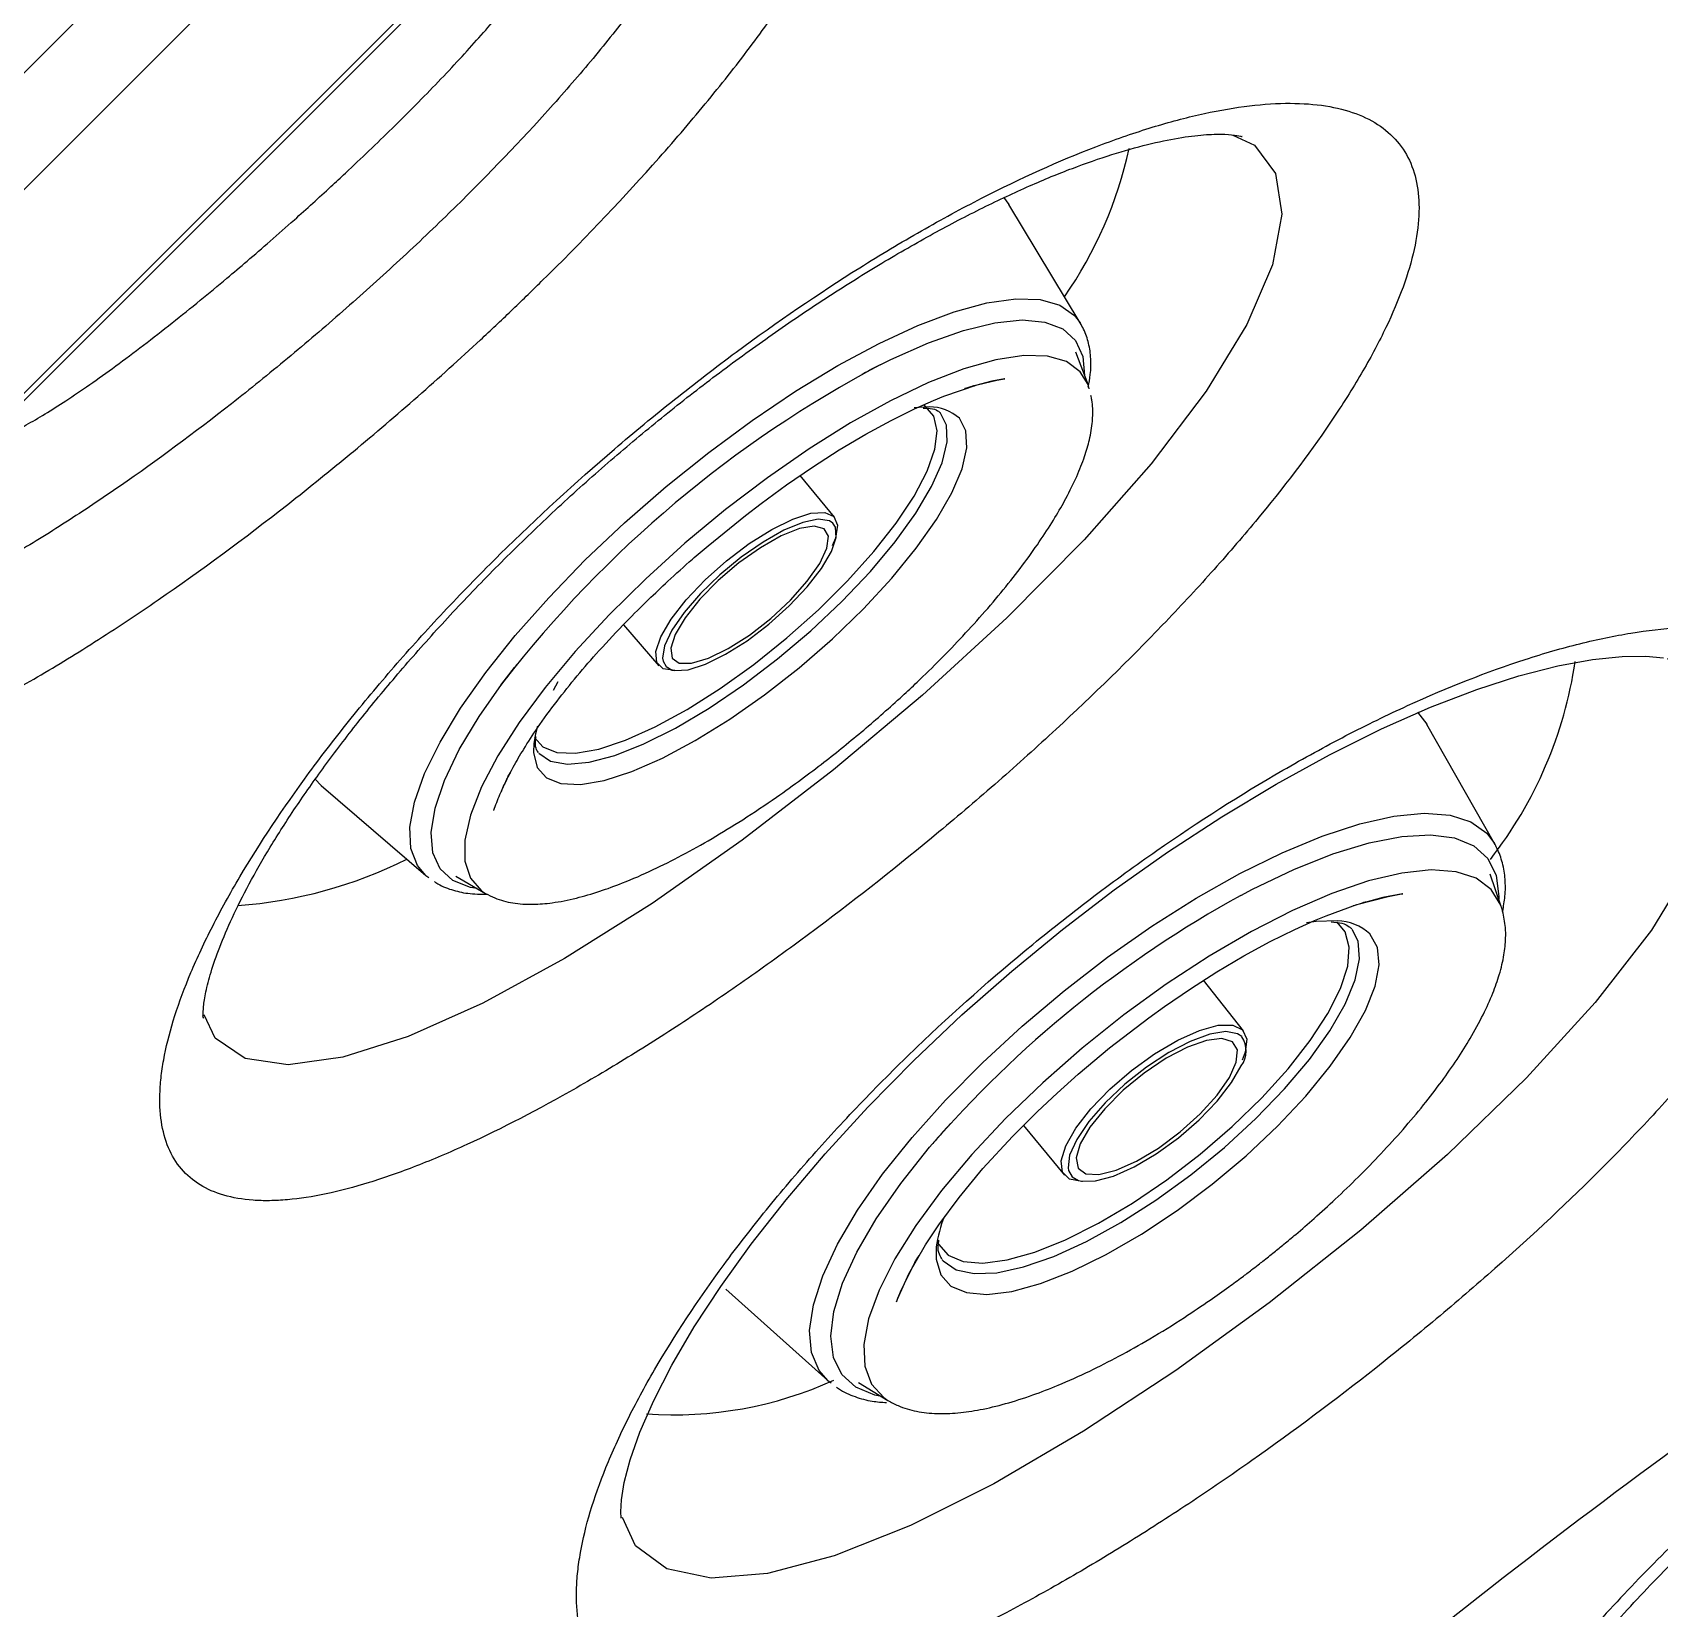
# Model space of a CAD drawing. Extents: x 527 to 611, y 788 to 934.
# Drawn here: x 539.782 to 543.035, y 874.632 to 877.784 of the extents above; entities that cross this region are included whole.
import ezdxf

# ---------------------------------------------------------------- set-up
doc = ezdxf.new("R2010")
doc.units = 0
doc.header["$MEASUREMENT"] = 0
doc.layers.add('1', color=4, linetype='Continuous')
doc.layers.add('GEOMETRY', color=4, linetype='Continuous', lineweight=25)

# ---------------------------------------------------------------- blocks, each defined once
blk = doc.blocks.new('2026_FLASH')
at = {"layer": 'GEOMETRY'}
for p, q in [((8.2537, 69.7244), (14.6956, 76.1663)), ((8.2723, 69.976), (14.4439, 76.1477)), ((8.95, 70.0136), (14.4064, 75.47)), ((8.9574, 70.0062), (14.4138, 75.4626)), ((14.6441, 74.1406), (14.6548, 74.1262)), ((14.7971, 73.8894), (14.6548, 74.1262)), ((14.8128, 73.7657), (14.7885, 73.8304)), ((14.3972, 73.8052), (14.3814, 73.7971)), ((14.8149, 73.7573), (14.8128, 73.7657)), ((14.4956, 73.7212), (14.4652, 73.7195)), ((14.3059, 73.5006), (14.237, 73.5837)), ((13.8839, 73.2855), (13.9544, 73.2036)), ((13.6388, 73.1645), (13.666, 73.2)), ((13.7529, 73.1714), (13.7431, 73.1543)), ((15.6255, 72.8483), (15.4906, 73.0862)), ((13.2793, 72.9642), (13.2673, 72.9767)), ((13.2793, 72.9642), (13.489, 72.7843)), ((13.489, 72.7843), (13.4949, 72.7801)), ((13.5486, 72.783), (13.6084, 72.7481)), ((15.6389, 72.7224), (15.6166, 72.787)), ((15.1181, 72.7441), (15.1085, 72.7388)), ((15.124, 72.4732), (15.044, 72.5745)), ((13.0676, 72.4586), (13.0456, 72.5054)), ((14.6838, 72.2842), (14.7657, 72.1845)), ((14.0887, 71.9568), (14.2924, 71.7744)), ((14.2924, 71.7744), (14.2991, 71.7693)), ((14.3542, 71.77), (14.4126, 71.7345)), ((13.9082, 71.4437), (13.8817, 71.5003))]:
    blk.add_line(p, q, dxfattribs=at)
at = {"layer": 'GEOMETRY', "flags": 128}
for points in [[(15.1022, 74.2649), (15.1458, 74.2449), (15.1876, 74.1878), (15.2004, 74.1063), (15.1815, 74.0052), (15.1301, 73.8857), (15.0488, 73.7524), (14.9388, 73.6071), (14.8049, 73.4551), (14.6508, 73.2995), (14.4819, 73.1447), (14.3039, 72.9954), (14.1214, 72.8549), (13.941, 72.7283), (13.7661, 72.618), (13.6028, 72.5287), (13.4535, 72.4619), (13.3231, 72.4206), (13.2134, 72.4056), (13.1274, 72.4184), (13.0676, 72.4586), (13.0676, 72.4586)], [(13.6677, 73.2641), (13.7344, 73.3395), (13.8076, 73.4151), (13.8863, 73.4896), (13.969, 73.5617), (14.0544, 73.6303), (14.1411, 73.6943), (14.2277, 73.7525), (14.3128, 73.8041), (14.3949, 73.8483), (14.4727, 73.8842), (14.545, 73.9112), (14.6106, 73.929), (14.6683, 73.9373), (14.7173, 73.9359), (14.7566, 73.9248), (14.7858, 73.9043), (14.7971, 73.8894)], [(14.3972, 73.8052), (14.4183, 73.8157), (14.494, 73.8493), (14.5637, 73.874), (14.6265, 73.8893), (14.6811, 73.895), (14.7267, 73.8909), (14.7625, 73.8772), (14.7879, 73.854), (14.8023, 73.8217), (14.8058, 73.7843)], [(14.8128, 73.7657), (14.7974, 73.7915), (14.7699, 73.8119), (14.7321, 73.8228), (14.6847, 73.8239), (14.6285, 73.8154), (14.5645, 73.7972), (14.4939, 73.7698), (14.4179, 73.7336), (14.3379, 73.6892), (14.2553, 73.6376), (14.1716, 73.5795), (14.0882, 73.516), (14.0067, 73.4484), (13.9285, 73.3776), (13.8551, 73.3051), (13.7876, 73.2321), (13.7274, 73.16), (13.6755, 73.0899), (13.6328, 73.0232), (13.6001, 72.9611), (13.578, 72.9046), (13.5668, 72.8548), (13.5669, 72.8125), (13.578, 72.7785), (13.6002, 72.7535), (13.6084, 72.7481)], [(14.053, 73.4435), (14.128, 73.5043), (14.159, 73.528), (14.2099, 73.5652), (14.2617, 73.6007), (14.3153, 73.6351), (14.3685, 73.6666), (14.4195, 73.6943), (14.4661, 73.7173), (14.5038, 73.7341), (14.5244, 73.7424), (14.5912, 73.7651), (14.6305, 73.7745), (14.6459, 73.7772), (14.6464, 73.7773), (14.6465, 73.7773), (14.6465, 73.7773), (14.6465, 73.7773), (14.6465, 73.7773), (14.6465, 73.7773), (14.6465, 73.7773), (14.6465, 73.7773), (14.6465, 73.7773), (14.6465, 73.7773), (14.6465, 73.7773), (14.6464, 73.7773), (14.6459, 73.7772), (14.6207, 73.7725), (14.5776, 73.7612), (14.5679, 73.7581), (14.5665, 73.7577), (14.5663, 73.7576), (14.5663, 73.7576), (14.5663, 73.7576), (14.5663, 73.7576), (14.5663, 73.7576), (14.5663, 73.7576), (14.5663, 73.7576), (14.5663, 73.7576), (14.5663, 73.7576), (14.5665, 73.7577), (14.5682, 73.7582), (14.5814, 73.7623), (14.5856, 73.7635), (14.5857, 73.7635), (14.5857, 73.7635), (14.5857, 73.7635), (14.5857, 73.7635), (14.5856, 73.7635), (14.5856, 73.7635), (14.5856, 73.7635), (14.5855, 73.7635), (14.5854, 73.7635), (14.5851, 73.7634), (14.5839, 73.763), (14.5819, 73.7624), (14.5812, 73.7622), (14.5809, 73.7622), (14.5807, 73.7621), (14.5806, 73.762), (14.5805, 73.762), (14.5804, 73.762)], [(13.7062, 73.0599), (13.7229, 73.0412), (13.7507, 73.0302), (13.7882, 73.0288), (13.8344, 73.037), (13.8879, 73.0547), (13.9474, 73.0813), (14.0112, 73.116), (14.0775, 73.1581), (14.1445, 73.2062), (14.2105, 73.2592), (14.2736, 73.3155), (14.3321, 73.3736), (14.3844, 73.4319), (14.4291, 73.4889), (14.4649, 73.5429), (14.4909, 73.5926), (14.5064, 73.6365), (14.5109, 73.6735), (14.5044, 73.7025), (14.4869, 73.7228), (14.4839, 73.7248)], [(13.7045, 73.0481), (13.704, 73.0299), (13.7114, 73.0001), (13.7299, 72.9793), (13.7589, 72.9679), (13.7977, 72.9662), (13.8453, 72.9742), (13.9005, 72.9919), (13.9618, 73.0186), (14.0276, 73.0538), (14.0963, 73.0965), (14.1661, 73.1455), (14.2351, 73.1997), (14.3016, 73.2576), (14.3639, 73.3177), (14.4203, 73.3785), (14.4693, 73.4384), (14.5098, 73.4959), (14.5406, 73.5493), (14.561, 73.5975), (14.5704, 73.6391), (14.5686, 73.673), (14.5556, 73.6984), (14.5556, 73.6984)], [(13.7144, 73.0287), (13.7379, 73.0129), (13.7718, 73.0068), (13.8151, 73.0106), (13.8665, 73.0241), (13.9248, 73.0471), (13.9882, 73.0789), (14.0552, 73.1186), (14.1238, 73.1651), (14.1921, 73.2172), (14.2584, 73.2735), (14.3208, 73.3323), (14.3776, 73.3922), (14.4272, 73.4514), (14.4684, 73.5084), (14.4999, 73.5617), (14.5209, 73.6096), (14.5309, 73.651), (14.5296, 73.6847), (14.5169, 73.7098)], [(13.9588, 73.2615), (13.9794, 73.2967), (14.0095, 73.3353), (14.0472, 73.3751), (14.09, 73.4134), (14.1354, 73.4478), (14.1805, 73.4762), (14.2223, 73.4969), (14.2584, 73.5085), (14.2864, 73.5102), (14.3046, 73.502), (14.3118, 73.4844), (14.3076, 73.4585), (14.3014, 73.4433)], [(14.3028, 73.4886), (14.2957, 73.4934), (14.2734, 73.4965), (14.2425, 73.4901), (14.2049, 73.4746), (14.163, 73.4509), (14.1194, 73.4206), (14.0769, 73.3855), (14.038, 73.3479), (14.0054, 73.3101), (13.9809, 73.2745), (13.9662, 73.2434), (13.9622, 73.2186), (13.9631, 73.2128)], [(14.2999, 73.4318), (14.3094, 73.46), (14.3079, 73.481), (14.3028, 73.4886)], [(13.9872, 73.2662), (13.9784, 73.2386), (13.9812, 73.219), (13.9956, 73.2087), (14.0203, 73.2085), (14.0537, 73.2184), (14.0931, 73.2378), (14.1358, 73.265), (14.1784, 73.2983), (14.218, 73.335), (14.2514, 73.3724), (14.2763, 73.4078), (14.2908, 73.4386), (14.2939, 73.4624), (14.2852, 73.4775), (14.2655, 73.4828), (14.2362, 73.4779), (14.1994, 73.4631), (14.158, 73.4396), (14.1149, 73.4091), (14.0734, 73.3738), (14.0366, 73.3364), (14.0071, 73.2996), (13.9872, 73.2662)], [(13.9814, 73.195), (13.9865, 73.194), (14.0133, 73.1956), (14.0478, 73.2067), (14.0879, 73.2265), (14.131, 73.2537), (14.1744, 73.2866), (14.2154, 73.3232), (14.2514, 73.3612), (14.2802, 73.3982), (14.2999, 73.4318)], [(13.489, 72.7843), (13.4719, 72.8043), (13.4589, 72.8384), (13.457, 72.8808), (13.4662, 72.931), (13.4864, 72.9879), (13.5173, 73.0508), (13.5582, 73.1185), (13.6086, 73.19), (13.6677, 73.2641)], [(13.9868, 73.1939), (13.9865, 73.1939), (13.9632, 73.1972), (13.9504, 73.2101), (13.9489, 73.2321), (13.9588, 73.2615)], [(13.8792, 71.4992), (13.8793, 71.4993), (13.8784, 71.5116), (13.8797, 71.5356), (13.8856, 71.5705), (13.8975, 71.6158), (13.9169, 71.6706), (13.9444, 71.7341), (13.9806, 71.8048), (14.0253, 71.8814), (14.0784, 71.9625), (14.1393, 72.0469), (14.2091, 72.1357), (14.2872, 72.2275), (14.3726, 72.3207), (14.4642, 72.4139), (14.5606, 72.5052), (14.6602, 72.593), (14.7619, 72.6763), (14.8654, 72.7552), (14.972, 72.8305), (15.0802, 72.9014), (15.1887, 72.9667), (15.2956, 73.0256), (15.3993, 73.0771), (15.4979, 73.1208), (15.5901, 73.1562), (15.6744, 73.1834), (15.7524, 73.2034), (15.8215, 73.2161), (15.8806, 73.2223), (15.9284, 73.223), (15.9637, 73.2197)], [(15.971, 73.2181), (16.0314, 73.186), (16.0758, 73.123), (16.0909, 73.0364), (16.0731, 72.9315), (16.0218, 72.8095), (15.9394, 72.6751), (15.8269, 72.5299), (15.6896, 72.3793), (15.5314, 72.2262), (15.358, 72.075), (15.1753, 71.9298), (14.9883, 71.794), (14.8037, 71.6727), (14.6247, 71.5679), (14.4581, 71.4844), (14.3054, 71.4235), (14.172, 71.3882), (14.0595, 71.3791), (13.9706, 71.3978), (13.9082, 71.4437), (13.9082, 71.4437)], [(13.9631, 73.2128), (13.9691, 73.2018), (13.9814, 73.195)], [(13.5911, 72.7582), (13.5782, 72.7604), (13.5425, 72.7742), (13.5171, 72.7974), (13.5027, 72.8296), (13.4993, 72.8703), (13.5071, 72.9188), (13.526, 72.9743), (13.5556, 73.0358), (13.5954, 73.1022), (13.6447, 73.1725), (13.6449, 73.1727)], [(15.4716, 73.1106), (15.4902, 73.0868), (15.4906, 73.0862)], [(13.7119, 73.083), (13.7078, 73.0677), (13.7045, 73.0481)], [(14.4609, 72.2603), (14.5278, 72.3351), (14.6016, 72.4097), (14.6811, 72.483), (14.765, 72.5536), (14.8519, 72.6205), (14.9404, 72.6825), (15.029, 72.7386), (15.1163, 72.7879), (15.2009, 72.8296), (15.2813, 72.863), (15.3562, 72.8875), (15.4245, 72.9028), (15.4849, 72.9086), (15.5366, 72.9048), (15.5785, 72.8915), (15.6102, 72.8688), (15.6255, 72.8483)], [(15.1182, 72.7441), (15.1418, 72.7566), (15.2243, 72.7962), (15.3025, 72.8274), (15.3749, 72.8496), (15.4404, 72.8624), (15.4977, 72.8656), (15.5459, 72.8593), (15.5842, 72.8433), (15.612, 72.8181), (15.6287, 72.7841), (15.634, 72.7419), (15.6339, 72.7368)], [(15.6191, 72.7562), (15.5892, 72.7786), (15.5489, 72.7917), (15.4989, 72.7951), (15.44, 72.7889), (15.3734, 72.7732), (15.3003, 72.7482), (15.2218, 72.7144), (15.1395, 72.6724), (15.0548, 72.6229), (14.9692, 72.5669), (14.8842, 72.5052), (14.8014, 72.4391), (14.7222, 72.3697), (14.648, 72.2983), (14.5803, 72.226), (14.5201, 72.1543), (14.4685, 72.0843), (14.4265, 72.0174), (14.3949, 71.9547), (14.3741, 71.8974), (14.3646, 71.8464), (14.3665, 71.8027), (14.3798, 71.7671), (14.4043, 71.7401), (14.4126, 71.7345)], [(14.8559, 72.4392), (14.9341, 72.4993), (14.9657, 72.5221), (15.0177, 72.5576), (15.0702, 72.5912), (15.1242, 72.6232), (15.177, 72.6519), (15.2261, 72.6762), (15.2655, 72.6939), (15.2892, 72.7037), (15.3506, 72.7258), (15.4131, 72.7424), (15.4363, 72.7467), (15.4423, 72.7476), (15.4426, 72.7476), (15.4426, 72.7476), (15.4426, 72.7476), (15.4426, 72.7476), (15.4426, 72.7476), (15.4426, 72.7476), (15.4426, 72.7476), (15.4426, 72.7476), (15.4426, 72.7476), (15.4426, 72.7476), (15.4426, 72.7476), (15.4425, 72.7476), (15.4418, 72.7475), (15.4025, 72.7401), (15.3587, 72.7284), (15.346, 72.7244), (15.3436, 72.7236), (15.3431, 72.7235), (15.3429, 72.7234), (15.3428, 72.7234), (15.3428, 72.7234), (15.3428, 72.7234), (15.3428, 72.7234), (15.3428, 72.7234), (15.3428, 72.7234), (15.3428, 72.7234)], [(15.6389, 72.7224), (15.638, 72.7249), (15.6191, 72.7562)], [(14.5111, 72.0531), (14.514, 72.0467), (14.5333, 72.0249), (14.5631, 72.0122), (14.6027, 72.009), (14.651, 72.0153), (14.7066, 72.031), (14.7681, 72.0557), (14.8337, 72.0886), (14.9016, 72.1289), (14.9701, 72.1755), (15.0373, 72.2271), (15.1012, 72.2823), (15.1602, 72.3395), (15.2127, 72.3974), (15.2572, 72.4541), (15.2925, 72.5083), (15.3177, 72.5584), (15.3321, 72.6031), (15.3352, 72.6411), (15.327, 72.6714), (15.311, 72.6908)], [(14.5214, 72.0155), (14.5233, 72.0133), (14.5489, 71.9958), (14.5849, 71.9879), (14.6303, 71.9897), (14.6839, 72.0013), (14.7442, 72.0223), (14.8096, 72.0521), (14.8784, 72.09), (14.9485, 72.1348), (15.0182, 72.1854), (15.0855, 72.2404), (15.1486, 72.2983), (15.2058, 72.3575), (15.2554, 72.4163), (15.2962, 72.4733), (15.327, 72.5268), (15.347, 72.5754), (15.3557, 72.6177), (15.3528, 72.6527), (15.3407, 72.6764)], [(15.3112, 72.6937), (15.269, 72.6922), (15.2499, 72.6893)], [(14.5094, 72.0413), (14.5092, 72.0167), (14.5184, 71.9855), (14.5387, 71.9631), (14.5698, 71.9499), (14.6108, 71.9463), (14.6606, 71.9524), (14.7179, 71.968), (14.7813, 71.9927), (14.8491, 72.0259), (14.9196, 72.0668), (14.9909, 72.1142), (15.0612, 72.1669), (15.1287, 72.2236), (15.1915, 72.2828), (15.2482, 72.343), (15.2972, 72.4026), (15.3373, 72.46), (15.3673, 72.5138), (15.3867, 72.5626), (15.3947, 72.6052), (15.3913, 72.6403), (15.3765, 72.6672), (15.3765, 72.6672)], [(14.7683, 72.2434), (14.7885, 72.2788), (14.8184, 72.3173), (14.8563, 72.3566), (14.8998, 72.3941), (14.946, 72.4276), (14.9922, 72.4549), (15.0354, 72.4742), (15.0729, 72.4845), (15.1023, 72.4849), (15.1219, 72.4756), (15.1303, 72.4571), (15.127, 72.4305), (15.1212, 72.415)], [(15.1202, 72.4618), (15.112, 72.4676), (15.0883, 72.4719), (15.0561, 72.4667), (15.0172, 72.4524), (14.9741, 72.43), (14.9295, 72.4007), (14.8863, 72.3665), (14.8471, 72.3294), (14.8144, 72.2919), (14.7902, 72.2563), (14.7761, 72.2248), (14.773, 72.1994), (14.774, 72.194)], [(14.7972, 72.2474), (14.7891, 72.2193), (14.793, 72.1988), (14.8086, 72.1875), (14.8346, 72.1861), (14.8693, 72.1948), (14.91, 72.2129), (14.9537, 72.2391), (14.9972, 72.2714), (15.0372, 72.3075), (15.0708, 72.3446), (15.0954, 72.38), (15.1093, 72.4111), (15.1115, 72.4356), (15.1017, 72.4517), (15.0806, 72.4581), (15.05, 72.4544), (15.0119, 72.4409), (14.9693, 72.4185), (14.9253, 72.389), (14.8832, 72.3545), (14.8461, 72.3176), (14.8167, 72.281), (14.7972, 72.2474)], [(14.4647, 72.0064), (14.4647, 72.0064), (14.4646, 72.0063), (14.4645, 72.0061), (14.4644, 72.0059), (14.4643, 72.0056), (14.464, 72.0051), (14.4633, 72.0039), (14.4625, 72.0023), (14.462, 72.0014), (14.4619, 72.0012), (14.4618, 72.0011), (14.4618, 72.0011), (14.4618, 72.0011), (14.4618, 72.0011), (14.4618, 72.0011), (14.4618, 72.0011), (14.4618, 72.0011), (14.4618, 72.0011), (14.4619, 72.0012), (14.4624, 72.0021), (14.4668, 72.0103), (14.4726, 72.0204), (14.4746, 72.0239), (14.4747, 72.024), (14.4747, 72.024), (14.4747, 72.024), (14.4747, 72.024), (14.4747, 72.024), (14.4747, 72.024), (14.4747, 72.024), (14.4746, 72.0239), (14.4746, 72.0239), (14.4745, 72.0237), (14.4737, 72.0223), (14.4631, 72.0036), (14.4395, 71.9556), (14.4321, 71.9379), (14.4298, 71.932), (14.4297, 71.9317), (14.4297, 71.9317), (14.4297, 71.9317), (14.4297, 71.9317), (14.4297, 71.9317), (14.4297, 71.9317), (14.4297, 71.9317), (14.4297, 71.9317), (14.4297, 71.9317), (14.4297, 71.9317), (14.4297, 71.9317), (14.4298, 71.9318), (14.4317, 71.9369), (14.4547, 71.9876), (14.4881, 72.0458), (14.5144, 72.0855), (14.5549, 72.14), (14.6028, 72.1979), (14.6615, 72.2619), (14.7117, 72.3121), (14.7511, 72.3491), (14.7933, 72.3868), (14.8559, 72.4392)], [(14.794, 72.1741), (14.7997, 72.1727), (14.8278, 72.1732), (14.8637, 72.183), (14.905, 72.2015), (14.9492, 72.2276), (14.9935, 72.2596), (15.035, 72.2955), (15.0713, 72.333), (15.0999, 72.3699), (15.1192, 72.4037)], [(14.2924, 71.7744), (14.2753, 71.7942), (14.2601, 71.8301), (14.2562, 71.8741), (14.2636, 71.9255), (14.2823, 71.9834), (14.312, 72.0469), (14.3521, 72.115), (14.402, 72.1865), (14.4609, 72.2603)], [(14.3996, 71.7424), (14.3866, 71.7452), (14.3483, 71.7612), (14.3206, 71.7863), (14.3039, 71.8204), (14.2985, 71.8626), (14.3046, 71.9124), (14.322, 71.9688), (14.3504, 72.031), (14.3894, 72.0978), (14.4382, 72.1681), (14.4961, 72.2407)], [(14.8016, 72.1722), (14.8006, 72.1722), (14.7759, 72.1767), (14.7618, 72.1907), (14.7592, 72.2134), (14.7683, 72.2434)], [(14.774, 72.194), (14.781, 72.1816), (14.794, 72.1741)]]:
    blk.add_lwpolyline(points, dxfattribs=at)
at = {"layer": 'GEOMETRY'}
for centre, radius, start, end in [((14.0823, 74.4166), 0.8323, 325.199, 347.5824), ((15.4873, 71.7451), 2.3307, 117.8835, 142.2291), ((14.4965, 73.6332), 0.088, 47.7662, 90.5958), ((14.9555, 73.3341), 0.8403, 321.962, 351.6413), ((13.0478, 73.6232), 0.9016, 274.1333, 296.5694), ((16.2027, 70.7679), 2.2542, 118.7551, 139.207), ((15.3079, 72.5921), 0.1017, 47.5954, 88.1461), ((15.0795, 72.4334), 0.0496, 323.1926, 34.8603), ((14.7463, 72.0112), 0.2387, 157.5626, 172.7555), ((13.984, 72.4823), 0.7768, 266.0268, 294.3994)]:
    blk.add_arc(centre, radius, start, end, dxfattribs=at)
for points, knots in [([(13.2259, 74.0954), (13.2505, 74.1175), (13.2849, 74.1485), (13.3344, 74.1946), (13.3756, 74.2336), (13.4226, 74.2791), (13.469, 74.3254), (13.5142, 74.3718), (13.5567, 74.4169), (13.5956, 74.4599), (13.6303, 74.4999), (13.6603, 74.5364), (13.6852, 74.569), (13.7052, 74.5974), (13.7201, 74.6213), (13.7302, 74.6402), (13.7378, 74.6576), (13.7423, 74.6748), (13.7437, 74.6859), (13.7418, 74.7019), (13.7392, 74.7088), (13.738, 74.7119)], [0, 0, 0, 0, 0.083688, 0.117695, 0.173691, 0.231071, 0.291768, 0.354028, 0.417075, 0.480242, 0.542984, 0.604796, 0.66515, 0.723395, 0.778558, 0.828605, 0.869001, 0.919122, 0.960261, 0.981534, 1, 1, 1, 1]), ([(14.0155, 74.6831), (13.9805, 74.6253), (13.9387, 74.565), (13.8662, 74.4707), (13.8403, 74.4386), (13.7854, 74.3732), (13.7568, 74.3404), (13.6675, 74.2416), (13.6035, 74.1754), (13.5179, 74.0918), (13.5005, 74.0751), (13.4656, 74.0419), (13.4481, 74.0255), (13.395, 73.9764), (13.3591, 73.9442), (13.2864, 73.8806), (13.2496, 73.8492), (13.1936, 73.8027), (13.1748, 73.7873), (13.1373, 73.757), (13.1186, 73.7421), (13.0252, 73.6689), (12.9513, 73.6141), (12.8596, 73.5506), (12.8413, 73.5382), (12.8049, 73.5139), (12.7869, 73.5021), (12.7336, 73.4678), (12.6989, 73.4464), (12.5972, 73.3867), (12.5326, 73.3526), (12.4713, 73.3247)], [0, 0, 0, 0, 0.125, 0.125, 0.1875, 0.1875, 0.25, 0.25, 0.375, 0.375, 0.40625, 0.40625, 0.4375, 0.4375, 0.5, 0.5, 0.5625, 0.5625, 0.59375, 0.59375, 0.625, 0.625, 0.75, 0.75, 0.78125, 0.78125, 0.8125, 0.8125, 0.875, 0.875, 1, 1, 1, 1]), ([(12.4786, 73.0599), (12.5502, 73.0918), (12.6256, 73.131), (12.7444, 73.1999), (12.7849, 73.2246), (12.8472, 73.2643), (12.8682, 73.2779), (12.9107, 73.3061), (12.9321, 73.3206), (13.0392, 73.3943), (13.1255, 73.458), (13.2345, 73.5434), (13.2563, 73.5607), (13.3001, 73.5961), (13.3221, 73.6141), (13.3874, 73.6683), (13.4303, 73.705), (13.515, 73.7794), (13.5567, 73.8171), (13.6185, 73.8745), (13.6389, 73.8937), (13.6795, 73.9325), (13.6997, 73.9521), (13.7991, 74.0499), (13.8733, 74.1276), (13.9767, 74.2432), (14.0098, 74.2816), (14.0732, 74.3582), (14.103, 74.3958), (14.1588, 74.4693), (14.1848, 74.5053), (14.2208, 74.5582), (14.2323, 74.5757), (14.2489, 74.6016), (14.257, 74.6144), (14.2661, 74.6293), (14.2699, 74.6357), (14.2725, 74.6399), (14.2738, 74.6421), (14.275, 74.6441)], [0, 0, 0, 0, 0.125, 0.125, 0.1875, 0.1875, 0.21875, 0.21875, 0.25, 0.25, 0.375, 0.375, 0.40625, 0.40625, 0.4375, 0.4375, 0.5, 0.5, 0.5625, 0.5625, 0.59375, 0.59375, 0.625, 0.625, 0.75, 0.75, 0.8125, 0.8125, 0.875, 0.875, 0.9375, 0.9375, 0.96875, 0.96875, 0.984375, 0.992187, 0.996094, 0.996094, 1, 1, 1, 1]), ([(13.0001, 72.1974), (13.0213, 72.1725), (13.0497, 72.155), (13.1027, 72.1396), (13.1221, 72.1362), (13.1539, 72.1339), (13.165, 72.1336), (13.188, 72.134), (13.1998, 72.1346), (13.2608, 72.14), (13.3152, 72.1515), (13.3904, 72.1747), (13.4058, 72.1798), (13.4373, 72.1908), (13.4535, 72.1968), (13.5026, 72.216), (13.5364, 72.2303), (13.6404, 72.278), (13.7134, 72.3158), (13.8096, 72.3708), (13.8291, 72.3821), (13.8682, 72.4054), (13.8878, 72.4174), (13.947, 72.454), (13.9867, 72.4796), (14.067, 72.5329), (14.1075, 72.5607), (14.1688, 72.604), (14.1893, 72.6188), (14.2306, 72.6488), (14.2513, 72.664), (14.3541, 72.741), (14.4351, 72.805), (14.5547, 72.9045), (14.5943, 72.9383), (14.6532, 72.9899), (14.6727, 73.0073), (14.7111, 73.0418), (14.7301, 73.0592), (14.8237, 73.1458), (14.8947, 73.2152), (14.9786, 73.3025), (14.9951, 73.32), (15.0276, 73.355), (15.0435, 73.3724), (15.0901, 73.4244), (15.1196, 73.4585), (15.2035, 73.5595), (15.2533, 73.625), (15.3074, 73.7047), (15.3178, 73.7205), (15.3375, 73.7515), (15.3469, 73.7668), (15.3735, 73.8118), (15.3894, 73.841), (15.4171, 73.8974), (15.4291, 73.9247), (15.449, 73.9774), (15.457, 74.003), (15.4743, 74.0753), (15.4775, 74.1182), (15.4696, 74.1747), (15.4649, 74.1922), (15.4511, 74.2244), (15.4421, 74.239), (15.42, 74.2649), (15.4068, 74.2764), (15.3767, 74.2958), (15.3598, 74.3038), (15.3037, 74.3229), (15.2592, 74.329), (15.1816, 74.3279), (15.1538, 74.3258), (15.0957, 74.3181), (15.0654, 74.3125), (15.0021, 74.298), (14.9691, 74.2891), (14.9178, 74.2731), (14.9004, 74.2673), (14.8648, 74.255), (14.8467, 74.2483), (14.7549, 74.2131), (14.6787, 74.1787), (14.5605, 74.1182), (14.5204, 74.0965), (14.4592, 74.0616), (14.4386, 74.0496), (14.3974, 74.0249), (14.3768, 74.0123), (14.2739, 73.9477), (14.1916, 73.8915), (14.0887, 73.8155), (14.0682, 73.8), (14.027, 73.7684), (14.0064, 73.7523), (13.9453, 73.7036), (13.9052, 73.6705), (13.7871, 73.5693), (13.711, 73.4994), (13.6193, 73.409), (13.6011, 73.3907), (13.5655, 73.3543), (13.548, 73.336), (13.4965, 73.2813), (13.4634, 73.2449), (13.3997, 73.1719), (13.3691, 73.1355), (13.3251, 73.0808), (13.3108, 73.0626), (13.2827, 73.0262), (13.269, 73.008), (13.2027, 72.9179), (13.1565, 72.8484), (13.0972, 72.748), (13.079, 72.7152), (13.0544, 72.667), (13.0466, 72.6511), (13.0321, 72.62), (13.0253, 72.6048), (12.9939, 72.5301), (12.9763, 72.4751), (12.9639, 72.4125), (12.9619, 72.4002), (12.9589, 72.3764), (12.9578, 72.3649), (12.9562, 72.3315), (12.9572, 72.3109), (12.9657, 72.254), (12.9789, 72.2224), (13.0001, 72.1974)], [0, 0, 0, 0, 0.03125, 0.03125, 0.046875, 0.046875, 0.054688, 0.054688, 0.0625, 0.0625, 0.09375, 0.09375, 0.101563, 0.101563, 0.109375, 0.109375, 0.125, 0.125, 0.15625, 0.15625, 0.164063, 0.164063, 0.171875, 0.171875, 0.1875, 0.1875, 0.203125, 0.203125, 0.210938, 0.210938, 0.21875, 0.21875, 0.25, 0.25, 0.265625, 0.265625, 0.273438, 0.273438, 0.28125, 0.28125, 0.3125, 0.3125, 0.320313, 0.320313, 0.328125, 0.328125, 0.34375, 0.34375, 0.375, 0.375, 0.382813, 0.382813, 0.390625, 0.390625, 0.40625, 0.40625, 0.421875, 0.421875, 0.4375, 0.4375, 0.46875, 0.46875, 0.484375, 0.484375, 0.5, 0.5, 0.515625, 0.515625, 0.53125, 0.53125, 0.5625, 0.5625, 0.578125, 0.578125, 0.59375, 0.59375, 0.609375, 0.609375, 0.617188, 0.617188, 0.625, 0.625, 0.65625, 0.65625, 0.671875, 0.671875, 0.679688, 0.679688, 0.6875, 0.6875, 0.71875, 0.71875, 0.726563, 0.726563, 0.734375, 0.734375, 0.75, 0.75, 0.78125, 0.78125, 0.789063, 0.789063, 0.796875, 0.796875, 0.8125, 0.8125, 0.828125, 0.828125, 0.835938, 0.835938, 0.84375, 0.84375, 0.875, 0.875, 0.890625, 0.890625, 0.898438, 0.898438, 0.90625, 0.90625, 0.9375, 0.9375, 0.945313, 0.945313, 0.953125, 0.953125, 0.96875, 0.96875, 1, 1, 1, 1]), ([(13.0423, 72.504), (13.043, 72.5014), (13.0445, 72.4962), (13.0432, 72.5026), (13.0438, 72.5207), (13.0483, 72.5502), (13.0585, 72.5903), (13.0757, 72.6403), (13.1009, 72.6994), (13.1344, 72.7666), (13.1766, 72.8405), (13.2271, 72.9194), (13.2858, 73.003), (13.3525, 73.0906), (13.4274, 73.1818), (13.5097, 73.2754), (13.5984, 73.3698), (13.6922, 73.4633), (13.7896, 73.5544), (13.8896, 73.6418), (13.9916, 73.7254), (14.0958, 73.8052), (14.2017, 73.881), (14.3081, 73.952), (14.4135, 74.0172), (14.5163, 74.0755), (14.6146, 74.1262), (14.7071, 74.1689), (14.7926, 74.2032), (14.8708, 74.2298), (14.9408, 74.2489), (15.0014, 74.2609), (15.0509, 74.2665), (15.0884, 74.2669), (15.112, 74.2644), (15.1221, 74.2613), (15.1209, 74.2619), (15.1205, 74.262)], [0, 0, 0, 0, 0.023067, 0.047797, 0.072334, 0.097373, 0.123379, 0.150437, 0.178434, 0.207163, 0.236379, 0.265956, 0.295328, 0.325638, 0.356677, 0.388228, 0.420058, 0.451903, 0.48349, 0.514647, 0.545464, 0.576597, 0.608089, 0.639801, 0.67155, 0.7031, 0.734262, 0.764863, 0.794771, 0.824275, 0.853542, 0.882354, 0.910536, 0.937939, 0.964529, 0.990501, 1, 1, 1, 1]), ([(12.6006, 73.6493), (12.6012, 73.6494), (12.6095, 73.6499), (12.6272, 73.6559), (12.6551, 73.667), (12.6891, 73.6845), (12.7267, 73.7063), (12.7691, 73.7332), (12.8163, 73.7652), (12.8682, 73.8024), (12.9235, 73.8438), (12.9802, 73.888), (13.0361, 73.9329), (13.0864, 73.9746), (13.1331, 74.0141), (13.1782, 74.0531), (13.2097, 74.081), (13.2259, 74.0954)], [0, 0, 0, 0, 0.0053355, 0.0734907, 0.1541688, 0.2290057, 0.3035824, 0.3776831, 0.4548102, 0.5330845, 0.611468, 0.6886104, 0.7617494, 0.8296492, 0.880771, 0.9384953, 1, 1, 1, 1]), ([(14.8132, 73.7609), (14.8148, 73.7692), (14.8186, 73.7887), (14.8191, 73.8178), (14.8151, 73.8474), (14.807, 73.8716), (14.7995, 73.8851), (14.7971, 73.8894)], [0, 0, 0, 0, 0.1827565, 0.4284372, 0.6745679, 0.8960767, 1, 1, 1, 1]), ([(14.3814, 73.7971), (14.3797, 73.7962), (14.3724, 73.7924), (14.3655, 73.7887), (14.3603, 73.7857)], [0, 0, 0, 0, 0.23117, 1, 1, 1, 1]), ([(14.3643, 73.075), (14.3904, 73.0975), (14.4267, 73.1289), (14.4773, 73.1764), (14.5181, 73.2164), (14.5636, 73.2637), (14.6076, 73.3124), (14.6491, 73.3618), (14.6867, 73.4103), (14.7195, 73.4565), (14.7467, 73.4991), (14.7707, 73.5411), (14.7907, 73.582), (14.806, 73.6208), (14.8168, 73.6578), (14.8221, 73.6897), (14.8225, 73.7139), (14.8214, 73.7332), (14.8191, 73.7411), (14.8183, 73.744)], [0, 0, 0, 0, 0.095099, 0.132317, 0.193672, 0.256107, 0.321734, 0.388491, 0.455242, 0.520632, 0.582528, 0.639693, 0.708448, 0.774106, 0.831943, 0.900699, 0.951333, 0.98197, 1, 1, 1, 1]), ([(14.4834, 73.7187), (14.4882, 73.7187), (14.5021, 73.7186), (14.5124, 73.7138), (14.5159, 73.7106), (14.5175, 73.7092)], [0, 0, 0, 0, 0.222128, 0.647995, 1, 1, 1, 1]), ([(13.6247, 72.9141), (13.6247, 72.9141), (13.6247, 72.9141), (13.6247, 72.9141), (13.6247, 72.9141), (13.6248, 72.9143), (13.6282, 72.9246), (13.6387, 72.9524), (13.659, 72.9938), (13.6848, 73.0381), (13.7134, 73.082), (13.7491, 73.1311), (13.7906, 73.1829), (13.8369, 73.2362), (13.8848, 73.2873), (13.9314, 73.3337), (13.9754, 73.3753), (14.0153, 73.4113), (14.0425, 73.4346), (14.053, 73.4435)], [0, 0, 0, 0, 0.0000009, 0.0000044, 0.0000183, 0.0001158, 0.0016577, 0.0744952, 0.1911837, 0.2643289, 0.3468223, 0.4458969, 0.5361916, 0.6252587, 0.7276388, 0.8046794, 0.8704297, 0.9502114, 1, 1, 1, 1]), ([(13.8374, 71.1888), (13.8597, 71.1612), (13.8894, 71.1411), (13.9443, 71.1216), (13.9644, 71.1168), (13.9973, 71.1125), (14.0087, 71.1115), (14.0323, 71.1104), (14.0445, 71.1104), (14.1073, 71.1123), (14.1632, 71.121), (14.2402, 71.1407), (14.256, 71.1451), (14.2882, 71.1547), (14.3048, 71.16), (14.3551, 71.177), (14.3896, 71.19), (14.4959, 71.2335), (14.5704, 71.2686), (14.6686, 71.3202), (14.6886, 71.3309), (14.7284, 71.3528), (14.7485, 71.3641), (14.8088, 71.3988), (14.8494, 71.423), (14.9313, 71.4738), (14.9726, 71.5003), (15.0352, 71.5417), (15.0561, 71.5558), (15.0982, 71.5846), (15.1193, 71.5993), (15.2241, 71.6732), (15.3067, 71.7349), (15.4287, 71.8312), (15.4691, 71.8639), (15.5291, 71.9141), (15.549, 71.9309), (15.5881, 71.9645), (15.6075, 71.9814), (15.7028, 72.0657), (15.7752, 72.1336), (15.8606, 72.2192), (15.8774, 72.2364), (15.9105, 72.2708), (15.9267, 72.288), (15.9741, 72.3391), (16.0041, 72.3728), (16.0892, 72.4727), (16.1397, 72.5379), (16.1945, 72.6177), (16.205, 72.6335), (16.2249, 72.6646), (16.2344, 72.6799), (16.2612, 72.7253), (16.2771, 72.7548), (16.3049, 72.812), (16.3168, 72.8398), (16.3365, 72.8938), (16.3443, 72.9201), (16.3609, 72.9948), (16.3633, 73.0397), (16.354, 73.0997), (16.3487, 73.1185), (16.3337, 73.1535), (16.3241, 73.1694), (16.3006, 73.1984), (16.2866, 73.2114), (16.2549, 73.2341), (16.2372, 73.2437), (16.1785, 73.2679), (16.1322, 73.2776), (16.0515, 73.282), (16.0227, 73.2818), (15.9626, 73.2779), (15.9312, 73.2742), (15.8657, 73.2635), (15.8317, 73.2564), (15.7788, 73.2433), (15.7608, 73.2385), (15.7242, 73.2279), (15.7055, 73.2222), (15.6111, 73.1916), (15.5328, 73.1608), (15.4115, 73.1054), (15.3704, 73.0854), (15.3077, 73.0529), (15.2866, 73.0416), (15.2445, 73.0185), (15.2234, 73.0067), (15.1181, 72.9458), (15.0341, 72.8923), (14.9292, 72.8193), (14.9083, 72.8044), (14.8664, 72.774), (14.8454, 72.7585), (14.7831, 72.7113), (14.7424, 72.6792), (14.6223, 72.5807), (14.545, 72.5122), (14.4521, 72.4231), (14.4337, 72.4051), (14.3976, 72.3691), (14.3799, 72.3511), (14.3278, 72.2969), (14.2944, 72.2607), (14.2301, 72.1882), (14.1993, 72.1518), (14.1549, 72.0972), (14.1405, 72.079), (14.1122, 72.0425), (14.0984, 72.0242), (14.0318, 71.9338), (13.9856, 71.8636), (13.9264, 71.7618), (13.9083, 71.7284), (13.8839, 71.6793), (13.8762, 71.6631), (13.8619, 71.6313), (13.8552, 71.6157), (13.8242, 71.5391), (13.8072, 71.4823), (13.7957, 71.4172), (13.7939, 71.4045), (13.7912, 71.3796), (13.7904, 71.3675), (13.7894, 71.3326), (13.7908, 71.3108), (13.8007, 71.2504), (13.815, 71.2163), (13.8374, 71.1888)], [0, 0, 0, 0, 0.03125, 0.03125, 0.046875, 0.046875, 0.054687, 0.054687, 0.0625, 0.0625, 0.09375, 0.09375, 0.101562, 0.101562, 0.109375, 0.109375, 0.125, 0.125, 0.15625, 0.15625, 0.164062, 0.164062, 0.171875, 0.171875, 0.1875, 0.1875, 0.203125, 0.203125, 0.210937, 0.210937, 0.21875, 0.21875, 0.25, 0.25, 0.265625, 0.265625, 0.273437, 0.273437, 0.28125, 0.28125, 0.3125, 0.3125, 0.320312, 0.320312, 0.328125, 0.328125, 0.34375, 0.34375, 0.375, 0.375, 0.382812, 0.382812, 0.390625, 0.390625, 0.40625, 0.40625, 0.421875, 0.421875, 0.4375, 0.4375, 0.46875, 0.46875, 0.484375, 0.484375, 0.5, 0.5, 0.515625, 0.515625, 0.53125, 0.53125, 0.5625, 0.5625, 0.578125, 0.578125, 0.59375, 0.59375, 0.609375, 0.609375, 0.617187, 0.617187, 0.625, 0.625, 0.65625, 0.65625, 0.671875, 0.671875, 0.679687, 0.679687, 0.6875, 0.6875, 0.71875, 0.71875, 0.726562, 0.726562, 0.734375, 0.734375, 0.75, 0.75, 0.78125, 0.78125, 0.789062, 0.789062, 0.796875, 0.796875, 0.8125, 0.8125, 0.828125, 0.828125, 0.835937, 0.835937, 0.84375, 0.84375, 0.875, 0.875, 0.890625, 0.890625, 0.898438, 0.898438, 0.90625, 0.90625, 0.9375, 0.9375, 0.945313, 0.945313, 0.953125, 0.953125, 0.96875, 0.96875, 1, 1, 1, 1]), ([(13.6726, 73.2082), (13.6666, 73.2008), (13.6553, 73.1868), (13.6441, 73.1716), (13.6388, 73.1645)], [0, 0, 0, 0, 0.534863, 1, 1, 1, 1]), ([(13.6084, 72.7481), (13.6144, 72.745), (13.6309, 72.7363), (13.6645, 72.7278), (13.6999, 72.7256), (13.7432, 72.729), (13.7874, 72.7377), (13.8348, 72.7515), (13.886, 72.7701), (13.9407, 72.7939), (14.0008, 72.8239), (14.0607, 72.8574), (14.124, 72.8962), (14.1841, 72.9363), (14.2383, 72.9753), (14.2969, 73.0194), (14.3378, 73.0531), (14.3643, 73.075)], [0, 0, 0, 0, 0.03809, 0.105135, 0.179937, 0.24311, 0.316454, 0.382424, 0.442724, 0.519911, 0.588875, 0.658707, 0.728116, 0.803795, 0.859827, 0.909353, 1, 1, 1, 1]), ([(13.7141, 73.0297), (13.7127, 73.0314), (13.7099, 73.035), (13.7068, 73.0452), (13.7087, 73.0575), (13.7092, 73.0611)], [0, 0, 0, 0, 0.399239, 0.821499, 1, 1, 1, 1]), ([(13.6508, 72.9766), (13.6508, 72.9766), (13.6508, 72.9766), (13.6507, 72.9765), (13.6507, 72.9764), (13.6505, 72.9762), (13.6504, 72.9758), (13.6501, 72.9753), (13.6496, 72.9742), (13.649, 72.973), (13.6486, 72.9721), (13.6485, 72.9718), (13.6484, 72.9718), (13.6484, 72.9718), (13.6484, 72.9717), (13.6484, 72.9717), (13.6484, 72.9717), (13.6484, 72.9717), (13.6484, 72.9718), (13.6485, 72.972), (13.6496, 72.9741), (13.6521, 72.9793), (13.6548, 72.9847), (13.6572, 72.9893), (13.6575, 72.9899), (13.6575, 72.9899), (13.6575, 72.9899), (13.6575, 72.9899), (13.6575, 72.9899), (13.6575, 72.9899), (13.6575, 72.9898), (13.6574, 72.9898), (13.6573, 72.9896), (13.6565, 72.988), (13.6498, 72.9749), (13.643, 72.9618), (13.6389, 72.9511), (13.6388, 72.9509)], [0, 0, 0, 0, 0.003866, 0.006901, 0.009125, 0.011472, 0.014215, 0.018621, 0.027813, 0.05298, 0.061061, 0.062264, 0.062652, 0.06286, 0.063032, 0.06322, 0.063469, 0.063908, 0.06491, 0.067977, 0.081743, 0.187271, 0.32591, 0.379331, 0.380012, 0.380154, 0.380238, 0.380309, 0.380388, 0.380495, 0.380687, 0.381135, 0.382544, 0.389123, 0.445085, 0.986458, 1, 1, 1, 1]), ([(15.6419, 72.7122), (15.6437, 72.7224), (15.6476, 72.7444), (15.6476, 72.7766), (15.6426, 72.8083), (15.6341, 72.8324), (15.6272, 72.8453), (15.6255, 72.8483)], [0, 0, 0, 0, 0.211601, 0.458398, 0.703295, 0.928753, 1, 1, 1, 1]), ([(13.5061, 72.7721), (13.507, 72.7713), (13.5178, 72.7634), (13.54, 72.7552), (13.5732, 72.747), (13.5982, 72.7468), (13.6113, 72.7467)], [0, 0, 0, 0, 0.030658, 0.344067, 0.65739, 1, 1, 1, 1]), ([(15.1849, 72.0308), (15.1915, 72.0361), (15.206, 72.0479), (15.2328, 72.0703), (15.2674, 72.1003), (15.3093, 72.1384), (15.3541, 72.1816), (15.3996, 72.2283), (15.4434, 72.2766), (15.484, 72.325), (15.52, 72.3718), (15.551, 72.4162), (15.579, 72.4609), (15.6032, 72.5053), (15.6223, 72.5476), (15.6364, 72.5876), (15.6452, 72.625), (15.6482, 72.6538), (15.6478, 72.6852), (15.6441, 72.702), (15.6417, 72.7125)], [0, 0, 0, 0, 0.0228905, 0.0505453, 0.0950105, 0.1473228, 0.2060585, 0.2684771, 0.3328673, 0.3977471, 0.4615902, 0.5220666, 0.5809228, 0.6501985, 0.7160334, 0.775093, 0.8419332, 0.9032001, 0.939294, 1, 1, 1, 1]), ([(15.3605, 72.7288), (15.3614, 72.7291), (15.364, 72.7299), (15.3667, 72.7307), (15.3679, 72.731), (15.3679, 72.7311), (15.3679, 72.7311), (15.3679, 72.731), (15.3679, 72.731), (15.3679, 72.731), (15.3679, 72.731), (15.3678, 72.731), (15.3677, 72.731), (15.3674, 72.7309), (15.366, 72.7305), (15.3646, 72.7301), (15.363, 72.7296), (15.3626, 72.7295), (15.3623, 72.7294), (15.3622, 72.7294), (15.3621, 72.7294), (15.3621, 72.7294), (15.3622, 72.7294), (15.3629, 72.7296), (15.3641, 72.73), (15.3655, 72.7303), (15.3651, 72.7302), (15.3651, 72.7302)], [0, 0, 0, 0, 0.147212, 0.398284, 0.406596, 0.409284, 0.410601, 0.411257, 0.411791, 0.412377, 0.413142, 0.414484, 0.41753, 0.42677, 0.456474, 0.583642, 0.607985, 0.620604, 0.628072, 0.634778, 0.64242, 0.653328, 0.673858, 0.723935, 0.84506, 0.996804, 1, 1, 1, 1]), ([(15.6417, 72.7125), (15.6416, 72.7132), (15.6411, 72.7165), (15.6399, 72.7198), (15.6389, 72.7224)], [0, 0, 0, 0, 0.214027, 1, 1, 1, 1]), ([(15.2989, 72.6917), (15.3066, 72.6909), (15.3235, 72.6891), (15.3341, 72.683), (15.3383, 72.679), (15.3397, 72.6776)], [0, 0, 0, 0, 0.355665, 0.784662, 1, 1, 1, 1]), ([(17.4143, 72.5609), (16.8518, 72.2417), (16.3103, 71.8855), (15.2532, 71.0861), (14.7403, 70.6394), (13.7806, 69.6798), (13.3339, 69.1668), (12.5344, 68.1098), (12.1782, 67.5683), (11.8589, 67.0058)], [0.0117209, 0.0117209, 0.0117209, 0.0117209, 0.2499981, 0.2499981, 0.4999981, 0.4999981, 0.7499981, 0.7499981, 0.9882772, 0.9882772, 0.9882772, 0.9882772]), ([(17.4729, 72.4073), (17.3648, 72.366), (17.2576, 72.3197), (17.0453, 72.2171), (16.9402, 72.1609), (16.8101, 72.0843), (16.7841, 72.0687), (16.7324, 72.0368), (16.7065, 72.0205), (16.6295, 71.9708), (16.5791, 71.9368), (16.4308, 71.8325), (16.3357, 71.7596), (16.1987, 71.6457), (16.1539, 71.6069), (16.0883, 71.5475), (16.0666, 71.5275), (16.0239, 71.4872), (16.003, 71.467), (15.9, 71.3655), (15.8237, 71.2832), (15.7179, 71.1582), (15.6842, 71.1162), (15.6357, 71.0528), (15.6199, 71.0317), (15.5892, 70.9891), (15.5741, 70.9678), (15.5012, 70.8613), (15.4505, 70.7772), (15.3637, 70.6112), (15.3276, 70.5294), (15.2918, 70.4288), (15.2851, 70.4087), (15.2728, 70.369), (15.2671, 70.3494), (15.2517, 70.2912), (15.2434, 70.2533), (15.2245, 70.1422), (15.2197, 70.0717), (15.2235, 69.9885), (15.2248, 69.972), (15.2283, 69.9397), (15.2305, 69.9238), (15.2388, 69.8772), (15.2462, 69.8476), (15.2739, 69.7631), (15.2998, 69.7125), (15.3495, 69.6458), (15.3679, 69.6251), (15.3983, 69.5964), (15.4089, 69.5873), (15.4307, 69.5699), (15.4421, 69.5617), (15.5007, 69.523), (15.5536, 69.4993), (15.6419, 69.4746), (15.6729, 69.4682), (15.7379, 69.459), (15.772, 69.4562), (15.8073, 69.4553)], [0, 0, 0, 0, 0.0625, 0.0625, 0.125, 0.125, 0.140625, 0.140625, 0.15625, 0.15625, 0.1875, 0.1875, 0.25, 0.25, 0.28125, 0.28125, 0.296875, 0.296875, 0.3125, 0.3125, 0.375, 0.375, 0.40625, 0.40625, 0.421875, 0.421875, 0.4375, 0.4375, 0.5, 0.5, 0.5625, 0.5625, 0.578125, 0.578125, 0.59375, 0.59375, 0.625, 0.625, 0.6875, 0.6875, 0.703125, 0.703125, 0.71875, 0.71875, 0.75, 0.75, 0.8125, 0.8125, 0.84375, 0.84375, 0.859375, 0.859375, 0.875, 0.875, 0.9375, 0.9375, 0.96875, 0.96875, 1, 1, 1, 1]), ([(15.3361, 70.0913), (15.3344, 70.0978), (15.3281, 70.1219), (15.3237, 70.1746), (15.3241, 70.2476), (15.3332, 70.3289), (15.3512, 70.417), (15.3784, 70.5111), (15.4152, 70.6099), (15.4616, 70.7123), (15.5175, 70.8167), (15.5826, 70.9231), (15.6568, 71.0313), (15.7407, 71.1416), (15.834, 71.2534), (15.9361, 71.3654), (16.0464, 71.4767), (16.1637, 71.586), (16.2873, 71.6922), (16.4158, 71.7942), (16.5481, 71.8911), (16.6837, 71.9824), (16.8231, 72.0682), (16.9663, 72.1486), (17.1127, 72.2236), (17.2599, 72.2918), (17.3731, 72.3405), (17.4363, 72.3642), (17.451, 72.3697)], [0, 0, 0, 0, 0.015124, 0.0561202, 0.0963565, 0.1364104, 0.1764559, 0.216541, 0.2565919, 0.2964688, 0.3360965, 0.375003, 0.4143512, 0.4543733, 0.494966, 0.5359984, 0.5773193, 0.6187678, 0.6601474, 0.7013012, 0.7421145, 0.7824246, 0.8226685, 0.8637277, 0.9049681, 0.9462837, 0.9875215, 1, 1, 1, 1]), ([(14.5379, 72.2881), (14.5326, 72.2823), (14.5206, 72.2694), (14.5088, 72.2556), (14.5022, 72.2479)], [0, 0, 0, 0, 0.440416, 1, 1, 1, 1]), ([(14.5214, 72.0163), (14.5193, 72.0193), (14.5152, 72.0253), (14.512, 72.0385), (14.5141, 72.0516), (14.5146, 72.055)], [0, 0, 0, 0, 0.427726, 0.84911, 1, 1, 1, 1]), ([(14.4126, 71.7345), (14.4193, 71.7308), (14.4366, 71.7212), (14.4714, 71.7113), (14.5087, 71.7073), (14.5521, 71.7087), (14.5976, 71.7153), (14.6475, 71.7271), (14.6999, 71.7438), (14.7562, 71.7655), (14.8137, 71.7913), (14.875, 71.8225), (14.9383, 71.8582), (14.9995, 71.8961), (15.0524, 71.9316), (15.091, 71.959), (15.1185, 71.9792), (15.138, 71.994), (15.1518, 72.0046), (15.1669, 72.0164), (15.1775, 72.0248), (15.1849, 72.0308)], [0, 0, 0, 0, 0.0416696, 0.1083961, 0.1815395, 0.2479331, 0.3134144, 0.3828539, 0.453133, 0.5152074, 0.5893205, 0.6557486, 0.7244683, 0.8006675, 0.8574051, 0.8985784, 0.9280732, 0.9490655, 0.9639577, 0.9745052, 1, 1, 1, 1]), ([(14.4646, 72.0063), (14.464, 72.0052), (14.4634, 72.004), (14.4632, 72.0037), (14.4632, 72.0037)], [0, 0, 0, 0, 0.811333, 1, 1, 1, 1]), ([(14.3101, 71.761), (14.3114, 71.76), (14.323, 71.7511), (14.3467, 71.7414), (14.3781, 71.7322), (14.4004, 71.7308), (14.4101, 71.7302)], [0, 0, 0, 0, 0.044705, 0.395394, 0.736069, 1, 1, 1, 1]), ([(12.7075, 64.4988), (12.7181, 64.5035), (12.7392, 64.5129), (12.771, 64.5274), (12.803, 64.5421), (12.8352, 64.5571), (12.8675, 64.5723), (12.8999, 64.5878), (12.9325, 64.6035), (12.9652, 64.6195), (12.9981, 64.6358), (13.0311, 64.6523), (13.0642, 64.669), (13.0975, 64.6861), (13.1941, 64.736), (13.3548, 64.8225), (13.5886, 64.9571), (13.8286, 65.1046), (14.0801, 65.269), (14.3383, 65.448), (14.6049, 65.6428), (14.8753, 65.8504), (15.1501, 66.0709), (15.4282, 66.3033), (15.8032, 66.6286), (16.273, 67.0573), (16.7366, 67.507), (17.0993, 67.8745), (17.367, 68.154), (17.6278, 68.4348), (17.9652, 68.8099), (18.3654, 69.2791), (18.7247, 69.7373), (18.9825, 70.0914), (19.1595, 70.348), (19.3225, 70.5989), (19.4685, 70.8381), (19.6013, 71.0705), (19.6916, 71.2394), (19.7503, 71.3541), (19.781, 71.4152), (19.8108, 71.4757), (19.8397, 71.5357), (19.8677, 71.5952), (19.8949, 71.6541), (19.9123, 71.6929), (19.921, 71.7123)], [0, 0, 0, 0, 0.004892, 0.009774, 0.014647, 0.019511, 0.024366, 0.029212, 0.034049, 0.038877, 0.043697, 0.048509, 0.053312, 0.058108, 0.062895, 0.094816, 0.125543, 0.157242, 0.18799, 0.219656, 0.250744, 0.281851, 0.312741, 0.34382, 0.375015, 0.437667, 0.499957, 0.531365, 0.562698, 0.594001, 0.625119, 0.687552, 0.750174, 0.781029, 0.812501, 0.843353, 0.875241, 0.90579, 0.937532, 0.946407, 0.955297, 0.964203, 0.973127, 0.982067, 0.991025, 1, 1, 1, 1])]:
    blk.add_open_spline(points, degree=3, knots=knots, dxfattribs=at)

msp = doc.modelspace()

# ---------------------------------------------------------------- block references
at = {"layer": '1'}
msp.add_blockref('2026_FLASH', (527.0792, 803.3138), dxfattribs=at)

doc.saveas('drawing.dxf')
